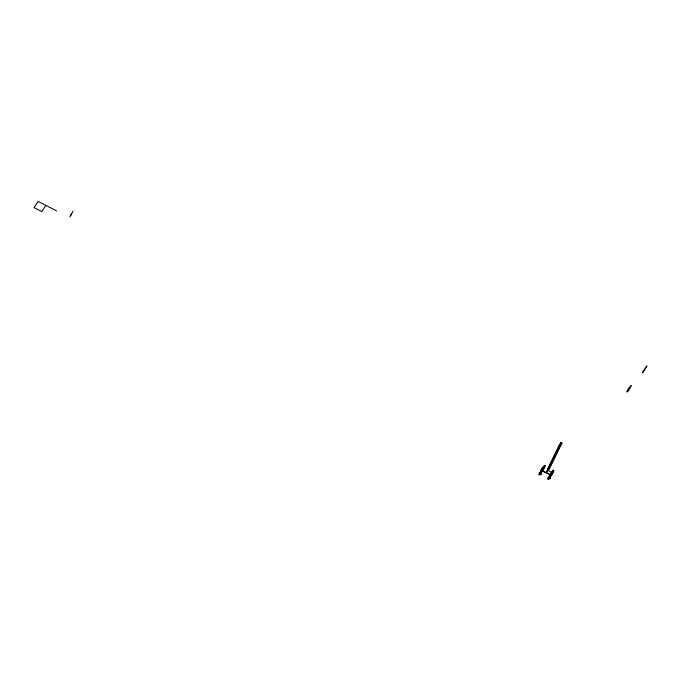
<?xml version="1.0" encoding="UTF-8"?>
<svg xmlns="http://www.w3.org/2000/svg" width="681" height="681" viewBox="0 0 681 681"><rect width="100%" height="100%" fill="white"/><g stroke="black" fill="none" stroke-linecap="round" stroke-linejoin="round"><path stroke-width="1.02" d="M548.835 469.618L547.541 470.324L547.584 469.047L560.616 442.531L561.221 442.531L561.851 443.169L558.02 450.022M551.763 461.752L551.806 460.475M543.046 470.06C547.635 461.914 542.314 467.149 540.842 471.005M552.946 472.665C555.126 466.579 551.755 476.436 549.831 477.279L549.039 476.87L550.512 474.044L553.704 470.162L549.695 475.67L550.725 476.198M547.771 470.145C548.716 471.771 543.923 466.894 552.427 473.363M542.314 468.809L541.829 469.43L543.872 466.281C536.892 472.657 545.787 470.605 550.222 474.734M546.119 472.742L550.81 475.525M544.085 468.119L544.732 465.659M643.298 371.468L642.583 372.813L646.95 365.901L643.23 371.613M559.518 444.795L557.041 450.652M541.216 470.367L546.094 472.827M554.428 456.159L556.283 451.358M552.146 460.782L554.045 455.912M540.365 471.942C541.361 473.959 539.684 470.52 541.659 469.498M549.831 477.279L549.226 476.496M561.178 443.229L550.291 466.408L547.882 470.188M548.775 468.051L546.971 471.499L548.682 468M546.971 471.499L547.899 469.601M548.895 467.558L551.218 462.825M548.954 467.472L551.295 462.705M548.367 470.571L561.851 443.169L560.599 442.607L560.923 442.999M556.522 452.78L551.636 462.05L558.343 449.12M539.114 472.989L541.829 474.087L539.25 472.767M538.841 474.368L540.212 474.904L538.926 474.24M539.488 474.7L541.029 471.652M542.434 469.549L540.416 473.627L542.578 469.362M540.969 472.725L544.783 466.698L543.906 466.247L543.438 466.825M543.778 468.562L542.025 471.448M547.967 477.534L550.691 478.641L548.111 477.313M547.703 478.913L549.073 479.45L547.788 478.786M549.89 476.206L548.35 479.245M552.044 472.205L552.725 470.826L553.644 471.243L551.908 474.597M549.269 478.173L551.031 474.725M550.886 475.993L551.584 474.589L550.588 475.883M551.619 462.033L555.364 454.516M548.188 469.711L556.488 453.214M549.678 466.323L551.491 462.876M544.442 467.345L544.783 466.698L544.485 467.26L543.489 466.749M553.304 471.899L553.644 471.243L553.347 471.814L552.3 471.38M550.512 474.044L549.754 475.457M540.629 471.507L541.582 472.001M549.482 476.062L550.444 476.547M541.625 471.584L541.148 472.35M540.178 472.325L540.433 471.865M549.039 476.87L549.295 476.411L550.18 476.87M544.996 465.71L543.183 467.66M541.131 470.597L542.306 471.073M541.191 470.503L540.833 471.124L541.863 471.652M550.01 476.896L550.418 476.257M547.541 470.324L548.171 469.311M45.84 205.398L41.788 211.604L34.05 207.628L38.102 201.423L56.634 210.931M71.173 214.055L69.794 216.873M73.071 211.025L70.773 215.715M555.219 455.393L557.535 451.937M552.351 460.875L555.296 456.491M552.146 473.806L552.64 473.116M542.382 470.486L542.723 470.043M551.167 473.355L550.682 473.985L552.725 470.826L552.351 471.303M560.812 444.395L561.851 443.169L561.408 443.22M559.773 445.621L560.769 445.374M551.797 461.684L552.844 461.463M544.485 465.83L544.928 466.051M553.347 470.375L553.789 470.605M543.6 467.294L544.221 467.617M552.461 471.848L553.083 472.171M542.731 468.256L543.736 468.766M551.593 472.801L552.597 473.321M542.263 468.868L543.378 469.439M551.125 473.414L552.24 473.993M541.718 469.618L542.919 470.23M550.58 474.163L551.772 474.776M550.052 475.057L551.159 475.619M540.518 471.644L541.327 472.061M549.38 476.198L550.188 476.615M540.408 471.856L541.318 472.316M560.599 442.607L560.914 443.34M631.185 385.676L628.682 390.494L627.405 392.001L626.75 391.669L628.554 388.459L631.185 385.676"/></g></svg>
